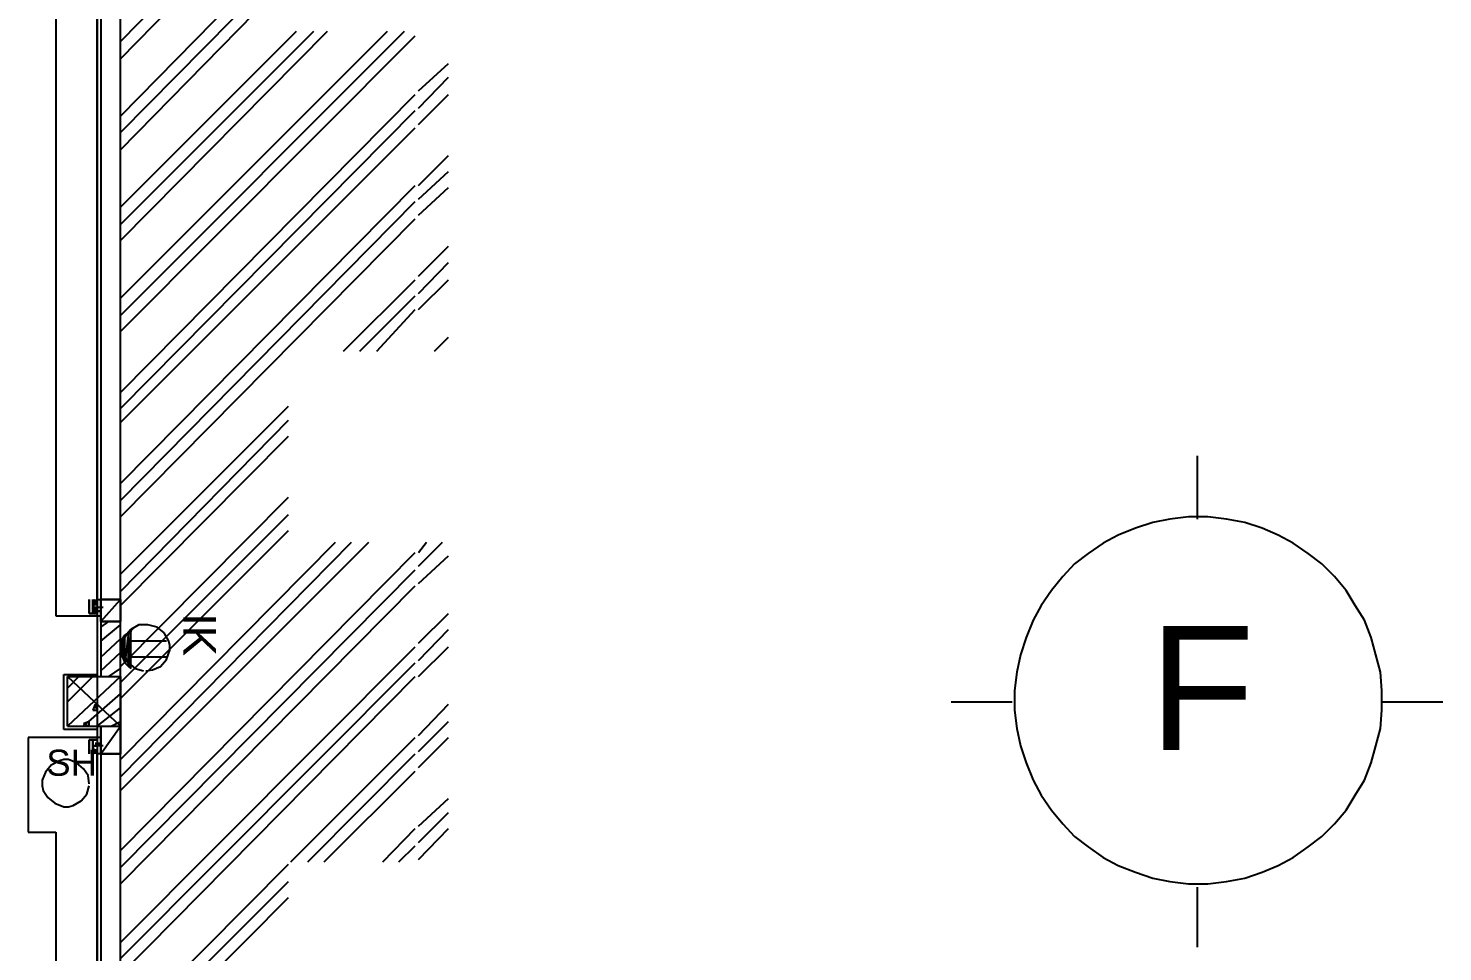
# Model space of a CAD drawing. Header units: millimetres. Extents: x 5 to 415, y 48 to 251.
# Drawn here: x 392.92 to 414.6, y 145.91 to 160.06 of the extents above; entities that cross this region are included whole.
import ezdxf

# ---------------------------------------------------------------- set-up
doc = ezdxf.new("R2010")
doc.units = ezdxf.units.MM
for name, color, linetype in [('H', 7, 'Continuous'), ('P', 7, 'Continuous'), ('T', 7, 'Continuous')]:
    doc.layers.add(name, color=color, linetype=linetype)

msp = doc.modelspace()

# ---------------------------------------------------------------- hatches: boundary and pattern name
at = {"layer": 'H', "linetype": 'Continuous'}
for points in [[(394.423, 150.319), (394.37, 150.407), (394.37, 150.707), (394.423, 150.742), (394.423, 150.319)], [(394.458, 150.283), (394.423, 150.319), (394.423, 150.742), (394.458, 150.795), (394.458, 150.283)], [(394.511, 150.248), (394.458, 150.283), (394.458, 150.795), (394.511, 150.83), (394.511, 150.248)], [(394.37, 150.46), (394.335, 150.495), (394.335, 150.583), (394.37, 150.618), (394.37, 150.46)]]:
    msp.add_hatch(color=256, dxfattribs=at).paths.add_polyline_path(points)

# ---------------------------------------------------------------- linework, layer by layer
at = {"layer": 'P'}
for points in [[(393.982, 218.793), (393.982, 124.46)], [(393.982, 151.271), (393.982, 163.883)], [(394.035, 163.883), (394.035, 151.271)], [(394.335, 151.306), (394.335, 163.83)], [(393.347, 162.648), (393.347, 151.059)], [(394.335, 159.861), (396.91, 162.489)], [(394.335, 159.597), (396.91, 162.225)], [(394.335, 158.715), (396.91, 161.343)], [(394.335, 158.468), (396.91, 161.078)], [(394.335, 158.203), (396.91, 160.831)], [(394.335, 157.057), (397.298, 160.02)], [(394.335, 155.663), (398.692, 160.02)], [(394.335, 156.81), (397.51, 160.02)], [(394.335, 157.321), (397.034, 160.02)], [(394.335, 155.928), (398.427, 160.02)], [(394.335, 155.416), (398.851, 159.949)], [(398.903, 159.103), (399.362, 159.526)], [(398.903, 158.838), (399.362, 159.314)], [(394.335, 154.481), (398.851, 159.05)], [(398.903, 158.591), (399.362, 159.05)], [(394.335, 154.234), (398.851, 158.803)], [(394.335, 154.023), (398.851, 158.538)], [(398.903, 157.656), (399.362, 158.115)], [(398.903, 157.445), (399.362, 157.868)], [(394.335, 153.088), (398.851, 157.656)], [(398.903, 157.198), (399.362, 157.621)], [(394.335, 152.823), (398.851, 157.409)], [(394.335, 152.576), (398.851, 157.145)], [(398.903, 156.263), (399.362, 156.722)], [(398.903, 155.998), (399.362, 156.475)], [(397.757, 155.116), (398.851, 156.21)], [(398.903, 155.751), (399.362, 156.21)], [(398.004, 155.116), (398.851, 155.963)], [(398.268, 155.116), (398.851, 155.751)], [(399.15, 155.116), (399.362, 155.328)], [(394.335, 151.694), (396.91, 154.27)], [(394.335, 151.43), (396.91, 154.058)], [(394.335, 151.218), (396.91, 153.811)], [(410.845, 152.541), (410.845, 153.511)], [(394.335, 150.283), (396.91, 152.876)], [(394.335, 150.036), (396.91, 152.612)], [(409.893, 152.4), (409.628, 152.294)], [(410.157, 152.488), (409.893, 152.4)], [(410.422, 152.541), (410.157, 152.488)], [(410.704, 152.576), (410.422, 152.541)], [(410.863, 152.576), (410.704, 152.576)], [(411.004, 152.576), (410.863, 152.576)], [(411.286, 152.541), (411.004, 152.576)], [(411.568, 152.488), (411.286, 152.541)], [(411.833, 152.4), (411.568, 152.488)], [(412.08, 152.294), (411.833, 152.4)], [(394.335, 149.789), (396.91, 152.365)], [(394.335, 148.59), (397.88, 152.188)], [(394.335, 148.378), (398.145, 152.188)], [(394.335, 148.855), (397.633, 152.188)], [(398.903, 151.818), (399.274, 152.188)], [(398.903, 152.03), (399.027, 152.188)], [(409.628, 152.294), (409.399, 152.171)], [(412.309, 152.171), (412.08, 152.294)], [(394.335, 147.461), (398.851, 152.03)], [(398.903, 151.553), (399.362, 151.977)], [(409.169, 152.012), (408.958, 151.853)], [(409.399, 152.171), (409.169, 152.012)], [(412.538, 152.012), (412.309, 152.171)], [(412.75, 151.853), (412.538, 152.012)], [(394.335, 147.197), (398.851, 151.765)], [(408.958, 151.853), (408.781, 151.659)], [(412.944, 151.659), (412.75, 151.853)], [(408.781, 151.659), (408.605, 151.448)], [(413.12, 151.448), (412.944, 151.659)], [(394.335, 146.95), (398.851, 151.518)], [(408.605, 151.448), (408.446, 151.218)], [(413.262, 151.218), (413.12, 151.448)], [(393.859, 151.306), (393.859, 151.095)], [(393.859, 151.095), (393.859, 151.306)], [(393.859, 151.095), (393.859, 151.306)], [(393.859, 151.095), (393.859, 151.306)], [(393.912, 151.306), (393.912, 151.183)], [(393.912, 151.183), (393.912, 151.306)], [(393.947, 151.306), (393.912, 151.183)], [(393.947, 151.218), (393.912, 151.306)], [(393.912, 151.183), (393.912, 151.095)], [(393.912, 151.095), (393.912, 151.183)], [(393.982, 151.183), (393.912, 151.183)], [(393.912, 151.183), (393.982, 151.183)], [(393.947, 151.306), (393.947, 151.218)], [(393.947, 151.218), (393.947, 151.306)], [(393.947, 151.218), (393.947, 151.306)], [(393.947, 151.095), (393.947, 151.183)], [(393.947, 151.183), (393.947, 151.095)], [(393.947, 151.13), (394.035, 151.13)], [(394.035, 151.13), (393.947, 151.13)], [(393.982, 151.306), (393.982, 150.125)], [(393.982, 151.218), (393.982, 151.306)], [(393.982, 151.306), (394.335, 151.306)], [(394.07, 151.183), (393.982, 151.183)], [(394.035, 150.971), (394.035, 151.306)], [(394.035, 150.971), (394.335, 151.306)], [(394.335, 151.306), (394.035, 151.306)], [(394.035, 151.306), (394.035, 150.971)], [(394.335, 151.306), (394.035, 151.306)], [(394.035, 150.971), (394.035, 151.306)], [(394.035, 151.271), (394.035, 151.13)], [(394.035, 151.13), (394.035, 151.271)], [(394.335, 150.125), (394.335, 151.306)], [(394.335, 151.306), (394.335, 150.971)], [(394.335, 150.971), (394.335, 151.306)], [(394.335, 151.306), (394.335, 150.971)], [(408.446, 151.218), (408.323, 150.989)], [(413.403, 150.989), (413.262, 151.218)], [(393.347, 151.059), (394.035, 151.059)], [(393.982, 151.095), (393.859, 151.095)], [(393.859, 151.095), (393.982, 151.095)], [(394.035, 150.883), (394.159, 150.971)], [(394.335, 150.971), (394.035, 150.971)], [(394.035, 150.971), (394.035, 150.125)], [(394.035, 150.971), (394.335, 150.971)], [(394.335, 150.971), (394.035, 150.971)], [(394.035, 150.671), (394.335, 150.918)], [(394.335, 150.125), (394.335, 150.971)], [(394.617, 150.918), (394.494, 150.848)], [(394.617, 150.918), (394.494, 150.848)], [(394.688, 150.918), (394.617, 150.918)], [(394.688, 150.918), (394.617, 150.918)], [(394.758, 150.918), (394.688, 150.918)], [(394.758, 150.918), (394.688, 150.918)], [(394.899, 150.883), (394.758, 150.918)], [(394.899, 150.883), (394.758, 150.918)], [(395.005, 150.795), (394.899, 150.883)], [(395.005, 150.795), (394.899, 150.883)], [(398.903, 150.636), (399.362, 151.095)], [(408.323, 150.989), (408.217, 150.724)], [(413.508, 150.724), (413.403, 150.989)], [(394.035, 150.424), (394.335, 150.707)], [(394.406, 150.76), (394.37, 150.424)], [(394.406, 150.76), (394.37, 150.424)], [(394.37, 150.707), (394.406, 150.76)], [(394.406, 150.742), (394.37, 150.601)], [(394.406, 150.742), (394.37, 150.601)], [(394.37, 150.424), (394.37, 150.707)], [(394.37, 150.424), (394.37, 150.707)], [(394.37, 150.707), (394.37, 150.46)], [(394.37, 150.707), (394.37, 150.46)], [(394.37, 150.636), (394.37, 150.707)], [(394.388, 150.707), (394.37, 150.618)], [(394.441, 150.777), (394.388, 150.707)], [(394.494, 150.848), (394.406, 150.742)], [(394.494, 150.848), (394.406, 150.742)], [(394.458, 150.795), (394.406, 150.336)], [(394.458, 150.795), (394.406, 150.336)], [(394.406, 150.76), (394.458, 150.795)], [(394.406, 150.336), (394.406, 150.76)], [(394.406, 150.336), (394.406, 150.76)], [(394.529, 150.865), (394.441, 150.777)], [(394.494, 150.848), (394.458, 150.283)], [(394.494, 150.848), (394.458, 150.283)], [(394.458, 150.795), (394.494, 150.848)], [(394.458, 150.283), (394.458, 150.795)], [(394.458, 150.283), (394.458, 150.795)], [(394.494, 150.248), (394.494, 150.848)], [(394.494, 150.248), (394.494, 150.848)], [(395.041, 150.671), (394.494, 150.671)], [(395.076, 150.671), (395.005, 150.795)], [(395.076, 150.671), (395.005, 150.795)], [(395.093, 150.601), (395.076, 150.671)], [(395.093, 150.601), (395.076, 150.671)], [(398.903, 150.372), (399.362, 150.848)], [(408.217, 150.724), (408.129, 150.46)], [(413.579, 150.46), (413.508, 150.724)], [(394.035, 150.213), (394.335, 150.495)], [(394.37, 150.636), (394.335, 150.495)], [(394.37, 150.636), (394.335, 150.495)], [(394.335, 150.583), (394.37, 150.636)], [(394.335, 146.05), (398.851, 150.583)], [(394.335, 150.495), (394.335, 150.583)], [(394.335, 150.495), (394.37, 150.46)], [(394.37, 150.46), (394.37, 150.636)], [(394.37, 150.46), (394.37, 150.636)], [(394.37, 150.618), (394.37, 150.53)], [(394.37, 150.601), (394.37, 150.53)], [(394.37, 150.601), (394.37, 150.53)], [(394.37, 150.53), (394.388, 150.46)], [(394.37, 150.53), (394.388, 150.46)], [(394.37, 150.53), (394.388, 150.442)], [(394.37, 150.46), (394.37, 150.424)], [(394.388, 150.46), (394.458, 150.336)], [(394.388, 150.46), (394.458, 150.336)], [(395.041, 150.389), (395.093, 150.53)], [(395.041, 150.389), (395.093, 150.53)], [(395.093, 150.53), (395.093, 150.601)], [(395.093, 150.53), (395.093, 150.601)], [(398.903, 150.125), (399.362, 150.583)], [(408.129, 150.46), (408.076, 150.195)], [(413.65, 150.195), (413.579, 150.46)], [(394.159, 150.125), (394.335, 150.248)], [(394.335, 145.803), (398.851, 150.336)], [(394.37, 150.424), (394.406, 150.336)], [(394.388, 150.442), (394.441, 150.354)], [(394.406, 150.336), (394.458, 150.283)], [(394.441, 150.354), (394.494, 150.283)], [(394.458, 150.336), (394.564, 150.248)], [(394.458, 150.336), (394.564, 150.248)], [(394.458, 150.283), (394.494, 150.248)], [(395.041, 150.424), (394.494, 150.424)], [(394.564, 150.248), (394.688, 150.213)], [(394.564, 150.248), (394.688, 150.213)], [(394.723, 150.213), (394.829, 150.23)], [(394.723, 150.213), (394.829, 150.23)], [(394.829, 150.23), (394.952, 150.283)], [(394.829, 150.23), (394.952, 150.283)], [(394.952, 150.283), (395.041, 150.389)], [(394.952, 150.283), (395.041, 150.389)], [(393.471, 149.313), (393.471, 150.16)], [(393.471, 150.16), (393.982, 150.16)], [(393.524, 149.948), (393.7, 150.125)], [(393.524, 149.737), (393.912, 150.125)], [(393.524, 150.125), (394.335, 150.125)], [(393.524, 149.366), (393.524, 150.125)], [(394.335, 150.125), (393.524, 149.366)], [(393.524, 150.125), (394.335, 149.366)], [(394.335, 150.125), (394.335, 149.366)], [(394.335, 145.556), (398.851, 150.125)], [(394.335, 149.366), (394.335, 150.125)], [(408.076, 150.195), (408.04, 149.913)], [(413.667, 149.913), (413.65, 150.195)], [(393.771, 149.366), (394.335, 149.86)], [(408.04, 149.913), (408.04, 149.754)], [(413.667, 149.754), (413.667, 149.913)], [(393.947, 149.701), (393.912, 149.613)], [(393.912, 149.613), (393.982, 149.613)], [(393.982, 149.613), (393.947, 149.701)], [(393.982, 149.366), (394.335, 149.648)], [(398.903, 149.225), (399.362, 149.701)], [(407.07, 149.737), (408.005, 149.737)], [(408.04, 149.754), (408.04, 149.613)], [(408.04, 149.613), (408.076, 149.331)], [(413.65, 149.331), (413.667, 149.613)], [(413.667, 149.613), (413.667, 149.754)], [(413.667, 149.737), (414.602, 149.737)], [(393.524, 149.366), (394.335, 149.366)], [(393.859, 149.437), (393.771, 149.401)], [(393.771, 149.401), (393.859, 149.366)], [(393.859, 149.366), (393.859, 149.437)], [(393.982, 149.366), (393.982, 148.943)], [(394.035, 148.943), (394.035, 149.366)], [(394.035, 148.943), (394.335, 149.366)], [(394.035, 149.366), (394.035, 148.943)], [(394.035, 148.943), (394.035, 149.366)], [(394.194, 149.366), (394.335, 149.437)], [(394.335, 148.943), (394.335, 149.366)], [(394.335, 149.366), (394.335, 148.943)], [(394.335, 148.943), (394.335, 149.366)], [(394.335, 149.366), (394.335, 148.943)], [(398.903, 148.978), (399.362, 149.437)], [(392.924, 149.19), (392.924, 147.743)], [(394.035, 149.19), (392.924, 149.19)], [(393.982, 149.313), (393.471, 149.313)], [(393.859, 148.943), (393.859, 149.154)], [(393.859, 149.154), (393.859, 148.943)], [(393.982, 149.154), (393.859, 149.154)], [(393.859, 149.154), (393.982, 149.154)], [(393.859, 149.154), (393.859, 148.943)], [(393.859, 149.154), (393.859, 148.943)], [(393.912, 149.066), (393.912, 149.154)], [(393.912, 149.154), (393.912, 149.066)], [(396.946, 147.285), (398.851, 149.19)], [(398.903, 148.731), (399.362, 149.19)], [(408.076, 149.331), (408.129, 149.066)], [(413.579, 149.066), (413.65, 149.331)], [(393.982, 149.066), (393.912, 149.066)], [(393.912, 149.066), (393.982, 149.066)], [(393.912, 148.943), (393.912, 149.066)], [(393.912, 149.066), (393.912, 148.943)], [(393.947, 148.943), (393.912, 149.066)], [(393.947, 149.013), (393.912, 148.943)], [(393.947, 149.102), (394.035, 149.102)], [(394.035, 149.102), (393.947, 149.102)], [(393.947, 148.943), (393.947, 149.013)], [(393.947, 149.013), (393.947, 148.943)], [(393.947, 149.013), (393.947, 148.943)], [(394.07, 149.066), (393.982, 149.066)], [(393.982, 149.013), (393.982, 148.943)], [(393.982, 142.628), (393.982, 148.978)], [(394.335, 148.943), (393.982, 148.943)], [(394.035, 148.978), (394.035, 149.102)], [(394.035, 149.102), (394.035, 148.978)], [(394.035, 148.978), (394.035, 142.628)], [(394.035, 148.943), (394.335, 148.943)], [(394.035, 148.943), (394.335, 148.943)], [(394.335, 142.663), (394.335, 148.943)], [(397.21, 147.285), (398.851, 148.943)], [(408.129, 149.066), (408.217, 148.802)], [(413.508, 148.802), (413.579, 149.066)], [(393.277, 148.766), (393.188, 148.661)], [(393.4, 148.837), (393.277, 148.766)], [(393.471, 148.855), (393.4, 148.837)], [(393.541, 148.855), (393.471, 148.855)], [(393.665, 148.802), (393.541, 148.855)], [(393.771, 148.713), (393.665, 148.802)], [(393.841, 148.608), (393.771, 148.713)], [(408.217, 148.802), (408.323, 148.537)], [(413.403, 148.537), (413.508, 148.802)], [(393.188, 148.661), (393.136, 148.537)], [(393.136, 148.537), (393.136, 148.449)], [(393.859, 148.484), (393.841, 148.608)], [(397.457, 147.285), (398.851, 148.678)], [(408.323, 148.537), (408.446, 148.308)], [(413.262, 148.308), (413.403, 148.537)], [(393.136, 148.449), (393.153, 148.378)], [(393.153, 148.378), (393.224, 148.273)], [(393.735, 148.22), (393.823, 148.325)], [(393.823, 148.325), (393.859, 148.449)], [(408.446, 148.308), (408.605, 148.078)], [(413.12, 148.078), (413.262, 148.308)], [(393.224, 148.273), (393.33, 148.184)], [(393.33, 148.184), (393.471, 148.131)], [(393.471, 148.131), (393.541, 148.131)], [(393.541, 148.131), (393.612, 148.149)], [(393.612, 148.149), (393.735, 148.22)], [(398.903, 147.832), (399.362, 148.255)], [(408.605, 148.078), (408.781, 147.867)], [(412.944, 147.867), (413.12, 148.078)], [(398.903, 147.585), (399.362, 148.043)], [(408.781, 147.867), (408.958, 147.673)], [(412.75, 147.673), (412.944, 147.867)], [(392.924, 147.743), (393.347, 147.743)], [(393.347, 147.743), (393.347, 142.452)], [(398.357, 147.285), (398.851, 147.796)], [(398.903, 147.32), (399.362, 147.796)], [(408.958, 147.673), (409.169, 147.514)], [(412.538, 147.514), (412.75, 147.673)], [(398.604, 147.285), (398.851, 147.532)], [(409.169, 147.514), (409.399, 147.355)], [(412.309, 147.355), (412.538, 147.514)], [(394.335, 144.657), (396.91, 147.249)], [(409.399, 147.355), (409.628, 147.232)], [(409.628, 147.232), (409.893, 147.126)], [(411.833, 147.126), (412.08, 147.232)], [(412.08, 147.232), (412.309, 147.355)], [(394.335, 144.41), (396.91, 146.985)], [(409.893, 147.126), (410.157, 147.038)], [(410.157, 147.038), (410.422, 146.985)], [(410.422, 146.985), (410.704, 146.95)], [(411.004, 146.95), (411.286, 146.985)], [(411.286, 146.985), (411.568, 147.038)], [(411.568, 147.038), (411.833, 147.126)], [(410.704, 146.95), (410.863, 146.95)], [(410.845, 145.979), (410.845, 146.897)], [(410.863, 146.95), (411.004, 146.95)], [(394.335, 144.145), (396.91, 146.738)]]:
    msp.add_lwpolyline(points, dxfattribs=at)

# ---------------------------------------------------------------- texts
at = {"layer": 'T', "insert": (395.8, 151.1), "char_height": 0.5, "attachment_point": 1, "rotation": 270}
msp.add_mtext('{\\fArial|b0|i0|c0|p18;IK}', dxfattribs=at)
at = {"layer": 'T', "attachment_point": 7}
for s, insert, char_height in [('{\\fArial|b0|i0|c0|p18;F}', (410.1, 149), 1.9), ('{\\fArial|b0|i0|c0|p18;SH}', (393.2, 148.6), 0.4)]:
    msp.add_mtext(s, dxfattribs=dict(at, insert=insert, char_height=char_height))

doc.saveas('drawing.dxf')
